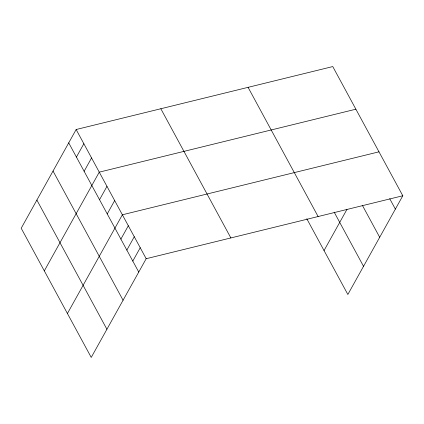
<?xml version="1.0" encoding="UTF-8"?>
<svg xmlns="http://www.w3.org/2000/svg" width="424" height="424" viewBox="0 0 424 424"><rect width="100%" height="100%" fill="white"/><g stroke="black" fill="none" stroke-linecap="round" stroke-linejoin="round"><path stroke-width="0.64" d="M76.15 129.516L21.2 228.239L91.234 357.432L146.179 258.709L402.8 195.761L332.766 66.568L76.15 129.516L146.179 258.709M76.421 157.076L83.851 143.725M84.127 171.291L91.558 157.94M44.313 270.872L99.258 172.149L355.879 109.201M99.534 199.715L106.965 186.364M107.235 213.924L114.666 200.573M67.421 313.506L122.372 214.782L378.987 151.834M120.893 239.115L128.324 225.764M126.845 250.096L134.275 236.746M132.797 261.078L140.227 247.727M324.042 250.558L347.007 209.297M402.8 195.761L347.85 294.484L306.785 218.726M389.73 198.708L395.369 209.112M362.456 205.497L379.687 237.286M334.176 212.154L363.532 266.309M248.082 87.339L318.117 216.537M160.834 108.74L230.868 237.938M68.72 142.867L138.749 272.06M53.037 171.036L123.071 300.234M36.883 200.064L106.912 329.262"/></g></svg>
